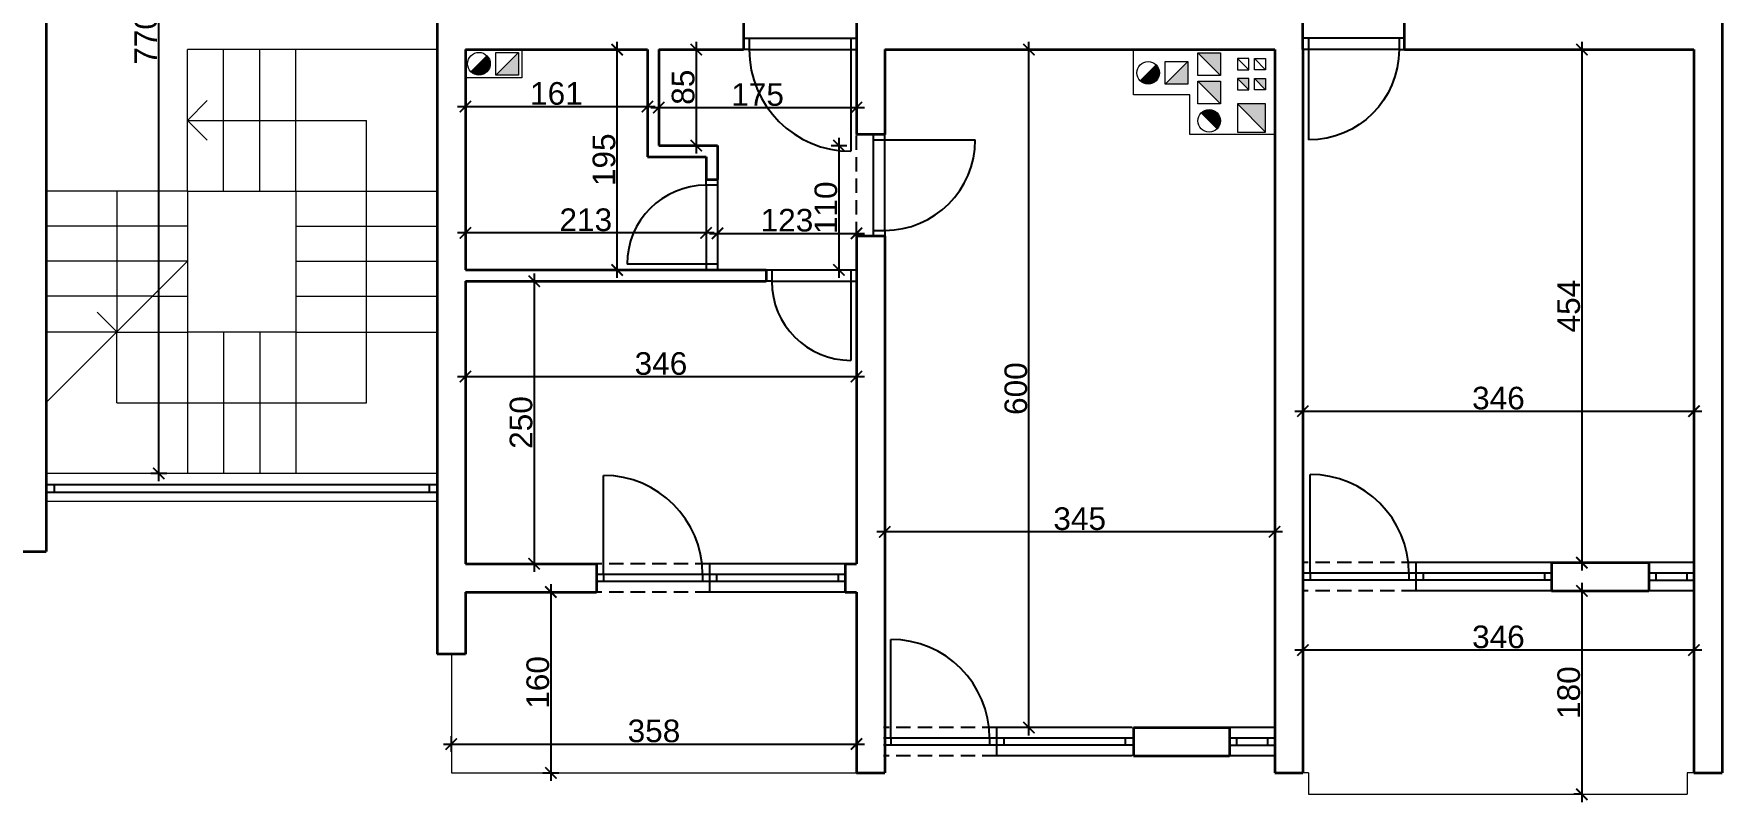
# Model space of a CAD drawing. Header units: centimetres. Extents: x 642232439 to 646206409, y 502891828 to 503284195.
# Drawn here: x 646199597 to 646201091, y 503275387 to 503276067 of the extents above; entities that cross this region are included whole.
import ezdxf

# ---------------------------------------------------------------- set-up
doc = ezdxf.new("R2010")
doc.units = ezdxf.units.CM
doc.header["$PDMODE"] = 35
doc.header["$PDSIZE"] = 0.1
doc.linetypes.add('HIDDENX2', pattern=[19.05, 12.7, -6.35])
for name, color, linetype, lineweight in [('TP_01 - 0.35', 1, 'Continuous', 35), ('TP_03 - 0.15', 3, 'Continuous', 15), ('TP_07 - 0.20', 7, 'Continuous', 20)]:
    doc.layers.add(name, color=color, linetype=linetype, lineweight=lineweight)
for name, color, linetype in [('TP_Hatch', 252, 'Continuous'), ('TP_Hidden', 8, 'HIDDENX2'), ('TP_Kotiranje', 3, 'Continuous'), ('TP_Otvori', 8, 'Continuous'), ('TP_Otvori.block', 8, 'Continuous')]:
    doc.layers.add(name, color=color, linetype=linetype)
doc.styles.get("Standard").update_dxf_attribs({"font": 'arial.ttf'})
doc.dimstyles.new('Radni', dxfattribs={"dimtxt": 20, "dimasz": 10, "dimexe": 7, "dimexo": 7, "dimgap": 1.25, "dimtad": 1, "dimdec": 1, "dimrnd": 0.5, "dimdsep": 46, "dimtxsty": 'Standard', "dimblk": 'ARCHTICK', "dimcen": 10, "dimdle": 7, "dimclrd": 256, "dimclre": 256, "dimadec": 1, "dimazin": 0, "dimtm": 1e-09, "dimtfac": 1, "dimtdec": 1, "dimtix": 1, "dimtmove": 0, "dimatfit": 0, "dimfxl": 7, "dimfxlon": 1, "dimarcsym": 0})

# ---------------------------------------------------------------- blocks, each defined once
blk = doc.blocks.new('*U527')
at = {"layer": 'TP_01 - 0.35'}
for p, q in [((0, 0), (0, -30)), ((48, 0), (48, -30))]:
    blk.add_line(p, q, dxfattribs=at)
at = {"layer": 'TP_Otvori'}
for p, q in [((0, 0), (48, 0)), ((0, -11.3), (48, -11.3)), ((7.5, -11.3), (7.5, -18.8)), ((40.5, -11.3), (40.5, -18.8)), ((0, -18.8), (48, -18.8)), ((0, -30), (48, -30))]:
    blk.add_line(p, q, dxfattribs=at)
blk = doc.blocks.new('*U523')
at = {"layer": 'TP_Otvori'}
for p, q in [((5, 0), (5, 80)), ((5, 0), (0, 0)), ((85, 0), (5, 0)), ((5, -10), (5, 0)), ((85, -10), (85, 0)), ((85, 0), (90, 0)), ((90, -10), (0, -10))]:
    blk.add_line(p, q, dxfattribs=at)
blk.add_arc((5, 0), 80, 0, 90, dxfattribs=at)
blk = doc.blocks.new('*U525')
at = {"layer": 'TP_Otvori'}
for p, q in [((5, 0), (5, 90)), ((5, 0), (0, 0)), ((95, 0), (5, 0)), ((5, -10), (5, 0)), ((95, -10), (95, 0)), ((95, 0), (100, 0)), ((100, -10), (0, -10))]:
    blk.add_line(p, q, dxfattribs=at)
blk.add_arc((5, 0), 90, 0, 90, dxfattribs=at)
blk = doc.blocks.new('*U524')
at = {"layer": 'TP_Otvori'}
for p, q in [((5, 0), (5, 70)), ((5, 0), (0, 0)), ((75, 0), (5, 0)), ((5, -10), (5, 0)), ((75, -10), (75, 0)), ((75, 0), (80, 0)), ((80, -10), (0, -10))]:
    blk.add_line(p, q, dxfattribs=at)
blk.add_arc((5, 0), 70, 0, 90, dxfattribs=at)
blk = doc.blocks.new('_ArchTick')
at = {"color": 0, "linetype": 'ByBlock', "const_width": 0.15}
blk.add_lwpolyline([(-0.5, -0.5), (0.5, 0.5)], dxfattribs=at)
blk = doc.blocks.new('*D354')
at = {"layer": 'Defpoints', "color": 0, "transparency": 16777216}
for p in [(646199708, 503276447.8), (646199954.3, 503276447.8), (646199954.3, 503275678)]:
    blk.add_point(p, dxfattribs=at)
at = {"layer": 'TP_Kotiranje', "lineweight": -2, "transparency": 16777216}
for p, q in [((646199715, 503276447.8), (646199701, 503276447.8)), ((646199708, 503275671), (646199708, 503276454.8)), ((646199715, 503275678), (646199701, 503275678))]:
    blk.add_line(p, q, dxfattribs=at)
at = {"layer": 'TP_Kotiranje', "lineweight": -2, "transparency": 16777216, "xscale": 10, "yscale": 10, "zscale": 10}
for p, rotation in [((646199708, 503276447.8), 90), ((646199708, 503275678), 270)]:
    blk.add_blockref('_ArchTick', p, dxfattribs=dict(at, rotation=rotation))
at = {"layer": 'TP_Kotiranje', "color": 0, "transparency": 16777216, "insert": (646199696.6, 503276062.9), "char_height": 20, "attachment_point": 5, "rotation": 90}
blk.add_mtext('770', dxfattribs=at)
blk = doc.blocks.new('*D369')
at = {"layer": 'Defpoints', "color": 0, "transparency": 16777216}
for p in [(646200918.2, 503276053), (646200918.2, 503275599), (646200967.1, 503275599)]:
    blk.add_point(p, dxfattribs=at)
at = {"layer": 'TP_Kotiranje', "lineweight": -2, "transparency": 16777216}
for p, q in [((646200967.1, 503276060), (646200967.1, 503275592)), ((646200960.1, 503276053), (646200974.1, 503276053)), ((646200960.1, 503275599), (646200974.1, 503275599))]:
    blk.add_line(p, q, dxfattribs=at)
at = {"layer": 'TP_Kotiranje', "lineweight": -2, "transparency": 16777216, "xscale": 10, "yscale": 10, "zscale": 10}
for p, rotation in [((646200967.1, 503276053), 90), ((646200967.1, 503275599), 270)]:
    blk.add_blockref('_ArchTick', p, dxfattribs=dict(at, rotation=rotation))
at = {"layer": 'TP_Kotiranje', "color": 0, "transparency": 16777216, "insert": (646200955.6, 503275826), "char_height": 20, "attachment_point": 5, "rotation": 90}
blk.add_mtext('454', dxfattribs=at)
blk = doc.blocks.new('*D370')
at = {"layer": 'Defpoints', "color": 0, "transparency": 16777216}
for p in [(646200967.1, 503275574), (646200967.1, 503275394), (646200967.1, 503275394)]:
    blk.add_point(p, dxfattribs=at)
at = {"layer": 'TP_Kotiranje', "lineweight": -2, "transparency": 16777216}
for p, q in [((646200967.1, 503275581), (646200967.1, 503275387)), ((646200967.1, 503275574), (646200974.1, 503275574)), ((646200967.1, 503275394), (646200960.1, 503275394))]:
    blk.add_line(p, q, dxfattribs=at)
at = {"layer": 'TP_Kotiranje', "lineweight": -2, "transparency": 16777216, "xscale": 10, "yscale": 10, "zscale": 10}
for p, rotation in [((646200967.1, 503275574), 90), ((646200967.1, 503275394), 270)]:
    blk.add_blockref('_ArchTick', p, dxfattribs=dict(at, rotation=rotation))
at = {"layer": 'TP_Kotiranje', "color": 0, "transparency": 16777216, "insert": (646200955.6, 503275484), "char_height": 20, "attachment_point": 5, "rotation": 90}
blk.add_mtext('180', dxfattribs=at)
blk = doc.blocks.new('*D371')
at = {"layer": 'Defpoints', "color": 0, "transparency": 16777216}
for p in [(646200477.9, 503276053), (646200509.3, 503276053), (646200509.3, 503275453)]:
    blk.add_point(p, dxfattribs=at)
at = {"layer": 'TP_Kotiranje', "lineweight": -2, "transparency": 16777216}
for p, q in [((646200477.9, 503275446), (646200477.9, 503276060)), ((646200484.9, 503276053), (646200470.9, 503276053)), ((646200484.9, 503275453), (646200470.9, 503275453))]:
    blk.add_line(p, q, dxfattribs=at)
at = {"layer": 'TP_Kotiranje', "lineweight": -2, "transparency": 16777216, "xscale": 10, "yscale": 10, "zscale": 10}
for p, rotation in [((646200477.9, 503276053), 90), ((646200477.9, 503275453), 270)]:
    blk.add_blockref('_ArchTick', p, dxfattribs=dict(at, rotation=rotation))
at = {"layer": 'TP_Kotiranje', "color": 0, "transparency": 16777216, "insert": (646200466.4, 503275753), "char_height": 20, "attachment_point": 5, "rotation": 90}
blk.add_mtext('600', dxfattribs=at)
blk = doc.blocks.new('*D423')
at = {"layer": 'Defpoints', "color": 0, "transparency": 16777216}
for p in [(646200350.3, 503275733), (646200695.3, 503275733), (646200350.3, 503275626.3)]:
    blk.add_point(p, dxfattribs=at)
at = {"layer": 'TP_Kotiranje', "lineweight": -2, "transparency": 16777216}
for p, q in [((646200702.3, 503275626.3), (646200343.3, 503275626.3)), ((646200350.3, 503275633.3), (646200350.3, 503275619.3)), ((646200695.3, 503275633.3), (646200695.3, 503275619.3))]:
    blk.add_line(p, q, dxfattribs=at)
at = {"layer": 'TP_Kotiranje', "lineweight": -2, "transparency": 16777216, "xscale": 10, "yscale": 10, "zscale": 10, "rotation": 180}
blk.add_blockref('_ArchTick', (646200350.3, 503275626.3), dxfattribs=at)
at = {"layer": 'TP_Kotiranje', "lineweight": -2, "transparency": 16777216, "xscale": 10, "yscale": 10, "zscale": 10}
blk.add_blockref('_ArchTick', (646200695.3, 503275626.3), dxfattribs=at)
at = {"layer": 'TP_Kotiranje', "color": 0, "transparency": 16777216, "insert": (646200522.8, 503275637.8), "char_height": 20, "attachment_point": 5}
blk.add_mtext('345', dxfattribs=at)
blk = doc.blocks.new('*D424')
at = {"layer": 'Defpoints', "color": 0, "transparency": 16777216}
for p in [(646200720.3, 503275733), (646201066.3, 503275733), (646201066.3, 503275733)]:
    blk.add_point(p, dxfattribs=at)
at = {"layer": 'TP_Kotiranje', "lineweight": -2, "transparency": 16777216}
for p, q in [((646200713.3, 503275733), (646201073.3, 503275733)), ((646200720.3, 503275733), (646200720.3, 503275726)), ((646201066.3, 503275733), (646201066.3, 503275740))]:
    blk.add_line(p, q, dxfattribs=at)
at = {"layer": 'TP_Kotiranje', "lineweight": -2, "transparency": 16777216, "xscale": 10, "yscale": 10, "zscale": 10, "rotation": 180}
blk.add_blockref('_ArchTick', (646200720.3, 503275733), dxfattribs=at)
at = {"layer": 'TP_Kotiranje', "lineweight": -2, "transparency": 16777216, "xscale": 10, "yscale": 10, "zscale": 10}
blk.add_blockref('_ArchTick', (646201066.3, 503275733), dxfattribs=at)
at = {"layer": 'TP_Kotiranje', "color": 0, "transparency": 16777216, "insert": (646200893.3, 503275744.5), "char_height": 20, "attachment_point": 5}
blk.add_mtext('346', dxfattribs=at)
blk = doc.blocks.new('*D425')
at = {"layer": 'Defpoints', "color": 0, "transparency": 16777216}
for p in [(646200720.3, 503275521.7), (646200720.3, 503275413), (646201066.3, 503275413)]:
    blk.add_point(p, dxfattribs=at)
at = {"layer": 'TP_Kotiranje', "lineweight": -2, "transparency": 16777216}
for p, q in [((646201073.3, 503275521.7), (646200713.3, 503275521.7)), ((646200720.3, 503275514.7), (646200720.3, 503275528.7)), ((646201066.3, 503275514.7), (646201066.3, 503275528.7))]:
    blk.add_line(p, q, dxfattribs=at)
at = {"layer": 'TP_Kotiranje', "lineweight": -2, "transparency": 16777216, "xscale": 10, "yscale": 10, "zscale": 10, "rotation": 180}
blk.add_blockref('_ArchTick', (646200720.3, 503275521.7), dxfattribs=at)
at = {"layer": 'TP_Kotiranje', "lineweight": -2, "transparency": 16777216, "xscale": 10, "yscale": 10, "zscale": 10}
blk.add_blockref('_ArchTick', (646201066.3, 503275521.7), dxfattribs=at)
at = {"layer": 'TP_Kotiranje', "color": 0, "transparency": 16777216, "insert": (646200893.3, 503275533.2), "char_height": 20, "attachment_point": 5}
blk.add_mtext('346', dxfattribs=at)
blk = doc.blocks.new('*D426')
at = {"layer": 'Defpoints', "color": 0, "transparency": 16777216}
for p in [(646199966.8, 503275465.5), (646200325.3, 503275465.5), (646200325.3, 503275438.5)]:
    blk.add_point(p, dxfattribs=at)
at = {"layer": 'TP_Kotiranje', "lineweight": -2, "transparency": 16777216}
for p, q in [((646199966.8, 503275445.5), (646199966.8, 503275431.5)), ((646200325.3, 503275445.5), (646200325.3, 503275431.5)), ((646199959.8, 503275438.5), (646200332.3, 503275438.5))]:
    blk.add_line(p, q, dxfattribs=at)
at = {"layer": 'TP_Kotiranje', "lineweight": -2, "transparency": 16777216, "xscale": 10, "yscale": 10, "zscale": 10, "rotation": 180}
blk.add_blockref('_ArchTick', (646199966.8, 503275438.5), dxfattribs=at)
at = {"layer": 'TP_Kotiranje', "lineweight": -2, "transparency": 16777216, "xscale": 10, "yscale": 10, "zscale": 10}
blk.add_blockref('_ArchTick', (646200325.3, 503275438.5), dxfattribs=at)
at = {"layer": 'TP_Kotiranje', "color": 0, "transparency": 16777216, "insert": (646200146.1, 503275450), "char_height": 20, "attachment_point": 5}
blk.add_mtext('358', dxfattribs=at)
blk = doc.blocks.new('*D427')
at = {"layer": 'Defpoints', "color": 0, "transparency": 16777216}
for p in [(646200037.3, 503275573), (646200037.3, 503275413), (646200054.9, 503275413)]:
    blk.add_point(p, dxfattribs=at)
at = {"layer": 'TP_Kotiranje', "lineweight": -2, "transparency": 16777216}
for p, q in [((646200054.9, 503275580), (646200054.9, 503275406)), ((646200047.9, 503275573), (646200061.9, 503275573)), ((646200047.9, 503275413), (646200061.9, 503275413))]:
    blk.add_line(p, q, dxfattribs=at)
at = {"layer": 'TP_Kotiranje', "lineweight": -2, "transparency": 16777216, "xscale": 10, "yscale": 10, "zscale": 10}
for p, rotation in [((646200054.9, 503275573), 90), ((646200054.9, 503275413), 270)]:
    blk.add_blockref('_ArchTick', p, dxfattribs=dict(at, rotation=rotation))
at = {"layer": 'TP_Kotiranje', "color": 0, "transparency": 16777216, "insert": (646200043.4, 503275493), "char_height": 20, "attachment_point": 5, "rotation": 90}
blk.add_mtext('160', dxfattribs=at)
blk = doc.blocks.new('*D428')
at = {"layer": 'Defpoints', "color": 0, "transparency": 16777216}
for p in [(646200325.3, 503275763.6), (646199979.3, 503275723), (646200325.3, 503275723)]:
    blk.add_point(p, dxfattribs=at)
at = {"layer": 'TP_Kotiranje', "lineweight": -2, "transparency": 16777216}
for p, q in [((646199979.3, 503275756.6), (646199979.3, 503275770.6)), ((646200325.3, 503275756.6), (646200325.3, 503275770.6)), ((646199972.3, 503275763.6), (646200332.3, 503275763.6))]:
    blk.add_line(p, q, dxfattribs=at)
at = {"layer": 'TP_Kotiranje', "lineweight": -2, "transparency": 16777216, "xscale": 10, "yscale": 10, "zscale": 10, "rotation": 180}
blk.add_blockref('_ArchTick', (646199979.3, 503275763.6), dxfattribs=at)
at = {"layer": 'TP_Kotiranje', "lineweight": -2, "transparency": 16777216, "xscale": 10, "yscale": 10, "zscale": 10}
blk.add_blockref('_ArchTick', (646200325.3, 503275763.6), dxfattribs=at)
at = {"layer": 'TP_Kotiranje', "color": 0, "transparency": 16777216, "insert": (646200152.3, 503275775.1), "char_height": 20, "attachment_point": 5}
blk.add_mtext('346', dxfattribs=at)
blk = doc.blocks.new('*D429')
at = {"layer": 'Defpoints', "color": 0, "transparency": 16777216}
for p in [(646200112.3, 503275848), (646200040.1, 503275598), (646200095.3, 503275598)]:
    blk.add_point(p, dxfattribs=at)
at = {"layer": 'TP_Kotiranje', "lineweight": -2, "transparency": 16777216}
for p, q in [((646200047.1, 503275848), (646200033.1, 503275848)), ((646200040.1, 503275855), (646200040.1, 503275591)), ((646200047.1, 503275598), (646200033.1, 503275598))]:
    blk.add_line(p, q, dxfattribs=at)
at = {"layer": 'TP_Kotiranje', "lineweight": -2, "transparency": 16777216, "xscale": 10, "yscale": 10, "zscale": 10}
for p, rotation in [((646200040.1, 503275848), 90), ((646200040.1, 503275598), 270)]:
    blk.add_blockref('_ArchTick', p, dxfattribs=dict(at, rotation=rotation))
at = {"layer": 'TP_Kotiranje', "color": 0, "transparency": 16777216, "insert": (646200028.6, 503275723), "char_height": 20, "attachment_point": 5, "rotation": 90}
blk.add_mtext('250', dxfattribs=at)
blk = doc.blocks.new('*D430')
at = {"layer": 'Defpoints', "color": 0, "transparency": 16777216}
for p in [(646200112.3, 503276053), (646200113.5, 503276053), (646200112.3, 503275858)]:
    blk.add_point(p, dxfattribs=at)
at = {"layer": 'TP_Kotiranje', "lineweight": -2, "transparency": 16777216}
for p, q in [((646200113.5, 503275851), (646200113.5, 503276060)), ((646200113.5, 503276053), (646200120.5, 503276053)), ((646200113.5, 503275858), (646200120.5, 503275858))]:
    blk.add_line(p, q, dxfattribs=at)
at = {"layer": 'TP_Kotiranje', "lineweight": -2, "transparency": 16777216, "xscale": 10, "yscale": 10, "zscale": 10}
for p, rotation in [((646200113.5, 503276053), 90), ((646200113.5, 503275858), 270)]:
    blk.add_blockref('_ArchTick', p, dxfattribs=dict(at, rotation=rotation))
at = {"layer": 'TP_Kotiranje', "color": 0, "transparency": 16777216, "insert": (646200102, 503275955.5), "char_height": 20, "attachment_point": 5, "rotation": 90}
blk.add_mtext('195', dxfattribs=at)
blk = doc.blocks.new('*D431')
at = {"layer": 'Defpoints', "color": 0, "transparency": 16777216}
for p in [(646200150.3, 503276010.5), (646200325.3, 503276010.5), (646200325.3, 503276001.7)]:
    blk.add_point(p, dxfattribs=at)
at = {"layer": 'TP_Kotiranje', "lineweight": -2, "transparency": 16777216}
for p, q in [((646200143.3, 503276001.7), (646200332.3, 503276001.7)), ((646200150.3, 503276003.5), (646200150.3, 503275994.7)), ((646200325.3, 503276003.5), (646200325.3, 503275994.7))]:
    blk.add_line(p, q, dxfattribs=at)
at = {"layer": 'TP_Kotiranje', "lineweight": -2, "transparency": 16777216, "xscale": 10, "yscale": 10, "zscale": 10, "rotation": 180}
blk.add_blockref('_ArchTick', (646200150.3, 503276001.7), dxfattribs=at)
at = {"layer": 'TP_Kotiranje', "lineweight": -2, "transparency": 16777216, "xscale": 10, "yscale": 10, "zscale": 10}
blk.add_blockref('_ArchTick', (646200325.3, 503276001.7), dxfattribs=at)
at = {"layer": 'TP_Kotiranje', "color": 0, "transparency": 16777216, "insert": (646200237.8, 503276013.1), "char_height": 20, "attachment_point": 5}
blk.add_mtext('175', dxfattribs=at)
blk = doc.blocks.new('*D432')
at = {"layer": 'Defpoints', "color": 0, "transparency": 16777216}
for p in [(646200187.8, 503276053), (646200183.5, 503275968), (646200187.8, 503275968)]:
    blk.add_point(p, dxfattribs=at)
at = {"layer": 'TP_Kotiranje', "lineweight": -2, "transparency": 16777216}
for p, q in [((646200183.5, 503276060), (646200183.5, 503275961)), ((646200183.5, 503276053), (646200176.5, 503276053)), ((646200183.5, 503275968), (646200176.5, 503275968))]:
    blk.add_line(p, q, dxfattribs=at)
at = {"layer": 'TP_Kotiranje', "lineweight": -2, "transparency": 16777216, "xscale": 10, "yscale": 10, "zscale": 10}
for p, rotation in [((646200183.5, 503276053), 90), ((646200183.5, 503275968), 270)]:
    blk.add_blockref('_ArchTick', p, dxfattribs=dict(at, rotation=rotation))
at = {"layer": 'TP_Kotiranje', "color": 0, "transparency": 16777216, "insert": (646200172, 503276019.7), "char_height": 20, "attachment_point": 5, "rotation": 90}
blk.add_mtext('85', dxfattribs=at)
blk = doc.blocks.new('*D433')
at = {"layer": 'Defpoints', "color": 0, "transparency": 16777216}
for p in [(646200202.3, 503275898), (646200325.3, 503275898), (646200325.3, 503275890.4)]:
    blk.add_point(p, dxfattribs=at)
at = {"layer": 'TP_Kotiranje', "lineweight": -2, "transparency": 16777216}
for p, q in [((646200195.3, 503275890.4), (646200332.3, 503275890.4)), ((646200202.3, 503275891), (646200202.3, 503275883.4)), ((646200325.3, 503275891), (646200325.3, 503275883.4))]:
    blk.add_line(p, q, dxfattribs=at)
at = {"layer": 'TP_Kotiranje', "lineweight": -2, "transparency": 16777216, "xscale": 10, "yscale": 10, "zscale": 10, "rotation": 180}
blk.add_blockref('_ArchTick', (646200202.3, 503275890.4), dxfattribs=at)
at = {"layer": 'TP_Kotiranje', "lineweight": -2, "transparency": 16777216, "xscale": 10, "yscale": 10, "zscale": 10}
blk.add_blockref('_ArchTick', (646200325.3, 503275890.4), dxfattribs=at)
at = {"layer": 'TP_Kotiranje', "color": 0, "transparency": 16777216, "insert": (646200263.8, 503275901.9), "char_height": 20, "attachment_point": 5}
blk.add_mtext('123', dxfattribs=at)
blk = doc.blocks.new('*D434')
at = {"layer": 'Defpoints', "color": 0, "transparency": 16777216}
for p in [(646200202.3, 503275968), (646200202.3, 503275858), (646200309.8, 503275858)]:
    blk.add_point(p, dxfattribs=at)
at = {"layer": 'TP_Kotiranje', "lineweight": -2, "transparency": 16777216}
for p, q in [((646200302.8, 503275968), (646200316.8, 503275968)), ((646200309.8, 503275975), (646200309.8, 503275851)), ((646200302.8, 503275858), (646200316.8, 503275858))]:
    blk.add_line(p, q, dxfattribs=at)
at = {"layer": 'TP_Kotiranje', "lineweight": -2, "transparency": 16777216, "xscale": 10, "yscale": 10, "zscale": 10}
for p, rotation in [((646200309.8, 503275968), 90), ((646200309.8, 503275858), 270)]:
    blk.add_blockref('_ArchTick', p, dxfattribs=dict(at, rotation=rotation))
at = {"layer": 'TP_Kotiranje', "color": 0, "transparency": 16777216, "insert": (646200298.3, 503275913), "char_height": 20, "attachment_point": 5, "rotation": 90}
blk.add_mtext('110', dxfattribs=at)
blk = doc.blocks.new('*D435')
at = {"layer": 'Defpoints', "color": 0, "transparency": 16777216}
for p in [(646200140.3, 503276002.6), (646199979.3, 503275955.5), (646200140.3, 503275958)]:
    blk.add_point(p, dxfattribs=at)
at = {"layer": 'TP_Kotiranje', "lineweight": -2, "transparency": 16777216}
for p, q in [((646199972.3, 503276002.6), (646200147.3, 503276002.6)), ((646199979.3, 503275995.6), (646199979.3, 503276009.6)), ((646200140.3, 503275995.6), (646200140.3, 503276009.6))]:
    blk.add_line(p, q, dxfattribs=at)
at = {"layer": 'TP_Kotiranje', "lineweight": -2, "transparency": 16777216, "xscale": 10, "yscale": 10, "zscale": 10, "rotation": 180}
blk.add_blockref('_ArchTick', (646199979.3, 503276002.6), dxfattribs=at)
at = {"layer": 'TP_Kotiranje', "lineweight": -2, "transparency": 16777216, "xscale": 10, "yscale": 10, "zscale": 10}
blk.add_blockref('_ArchTick', (646200140.3, 503276002.6), dxfattribs=at)
at = {"layer": 'TP_Kotiranje', "color": 0, "transparency": 16777216, "insert": (646200059.8, 503276014.1), "char_height": 20, "attachment_point": 5}
blk.add_mtext('161', dxfattribs=at)
blk = doc.blocks.new('*D436')
at = {"layer": 'Defpoints', "color": 0, "transparency": 16777216}
for p in [(646199979.3, 503275898), (646199979.3, 503275890.8), (646200192.3, 503275898)]:
    blk.add_point(p, dxfattribs=at)
at = {"layer": 'TP_Kotiranje', "lineweight": -2, "transparency": 16777216}
for p, q in [((646200199.3, 503275890.8), (646199972.3, 503275890.8)), ((646199979.3, 503275891), (646199979.3, 503275883.8)), ((646200192.3, 503275891), (646200192.3, 503275883.8))]:
    blk.add_line(p, q, dxfattribs=at)
at = {"layer": 'TP_Kotiranje', "lineweight": -2, "transparency": 16777216, "xscale": 10, "yscale": 10, "zscale": 10, "rotation": 180}
blk.add_blockref('_ArchTick', (646199979.3, 503275890.8), dxfattribs=at)
at = {"layer": 'TP_Kotiranje', "lineweight": -2, "transparency": 16777216, "xscale": 10, "yscale": 10, "zscale": 10}
blk.add_blockref('_ArchTick', (646200192.3, 503275890.8), dxfattribs=at)
at = {"layer": 'TP_Kotiranje', "color": 0, "transparency": 16777216, "insert": (646200085.8, 503275902.3), "char_height": 20, "attachment_point": 5}
blk.add_mtext('213', dxfattribs=at)

msp = doc.modelspace()

# ---------------------------------------------------------------- hatches: boundary and pattern name
at = {"layer": 'TP_07 - 0.20'}
h = msp.add_hatch(color=256, dxfattribs=at)
h.dxf.hatch_style = 1
h.paths.add_polyline_path([(646200662.34, 503276027.5), (646200672.34, 503276017.5), (646200672.34, 503276027.5)])
h.paths.add_polyline_path([(646200687.34, 503276017.5), (646200687.34, 503276027.5), (646200677.34, 503276027.5)])
h = msp.add_hatch(color=256, dxfattribs=at)
h.dxf.hatch_style = 1
h.paths.add_polyline_path([(646200687.34, 503275980), (646200687.34, 503276005), (646200662.34, 503276005)])
at = {"layer": 'TP_Hatch'}
h = msp.add_hatch(color=256, dxfattribs=at)
h.dxf.hatch_style = 1
edge = h.paths.add_edge_path()
edge.add_arc((646199991.25, 503276040.5), 10, 225, 270)
edge.add_arc((646199991.25, 503276040.5), 10, 270, 360)
edge.add_arc((646199991.25, 503276040.5), 10, 0, 45)
edge.add_line((646199998.32, 503276047.57), (646199984.18, 503276033.43))
h = msp.add_hatch(color=256, dxfattribs=at)
h.dxf.hatch_style = 1
h.paths.add_polyline_path([(646200026.25, 503276030.5), (646200026.25, 503276050.5), (646200006.25, 503276030.5)])
h = msp.add_hatch(color=256, dxfattribs=at)
h.dxf.hatch_style = 1
h.paths.add_polyline_path([(646200618.39, 503276022.37), (646200618.39, 503276042.37), (646200598.39, 503276022.37)])
h = msp.add_hatch(color=256, dxfattribs=at)
h.dxf.hatch_style = 1
h.paths.add_polyline_path([(646200647.34, 503276050), (646200627.34, 503276050), (646200647.34, 503276030)])
h = msp.add_hatch(color=256, dxfattribs=at)
h.dxf.hatch_style = 1
edge = h.paths.add_edge_path()
edge.add_arc((646200583.39, 503276032.37), 10, 225, 270)
edge.add_arc((646200583.39, 503276032.37), 10, 270, 360)
edge.add_arc((646200583.39, 503276032.37), 10, 0, 45)
edge.add_line((646200590.46, 503276039.44), (646200576.32, 503276025.3))
h = msp.add_hatch(color=256, dxfattribs=at)
h.dxf.hatch_style = 1
h.paths.add_polyline_path([(646200647.34, 503276025), (646200627.34, 503276025), (646200647.34, 503276005)])
h = msp.add_hatch(color=256, dxfattribs=at)
h.dxf.hatch_style = 1
edge = h.paths.add_edge_path()
edge.add_arc((646200637.34, 503275990), 10, 315, 360)
edge.add_arc((646200637.34, 503275990), 10, 360, 450)
edge.add_arc((646200637.34, 503275990), 10, 90, 135)
edge.add_line((646200630.27, 503275997.07), (646200644.41, 503275982.93))

# ---------------------------------------------------------------- linework, layer by layer
at = {"layer": 'TP_01 - 0.35'}
for p, q in [((646201091.34, 503276308), (646201091.34, 503275413)), ((646199608.34, 503276113.8), (646199608.34, 503275608.8)), ((646200325.34, 503276088), (646200325.34, 503275978)), ((646199954.34, 503276078), (646199954.34, 503275518)), ((646200225.34, 503276078), (646200225.34, 503276053)), ((646200720.34, 503276053), (646200720.34, 503276078)), ((646200810.34, 503276053), (646200810.34, 503276078)), ((646199979.34, 503276053), (646199979.34, 503275858)), ((646199979.34, 503276053), (646200140.34, 503276053)), ((646200140.34, 503276053), (646200140.34, 503275958)), ((646200150.34, 503276053), (646200225.34, 503276053)), ((646200150.34, 503276053), (646200150.34, 503275968)), ((646200350.34, 503276053), (646200350.34, 503275978)), ((646200350.34, 503276053), (646200695.34, 503276053)), ((646200695.34, 503276053), (646200695.34, 503275413)), ((646200720.34, 503276053), (646200720.34, 503275413)), ((646200810.34, 503276053), (646201066.34, 503276053)), ((646201066.34, 503276053), (646201066.34, 503275413)), ((646200150.34, 503275968), (646200202.34, 503275968)), ((646200202.34, 503275968), (646200202.34, 503275938)), ((646200350.34, 503275978), (646200325.34, 503275978)), ((646200140.34, 503275958), (646200192.34, 503275958)), ((646200192.34, 503275958), (646200192.34, 503275938)), ((646200192.34, 503275938), (646200202.34, 503275938)), ((646200325.34, 503275888), (646200325.34, 503275598)), ((646200350.34, 503275888), (646200325.34, 503275888)), ((646200350.34, 503275888), (646200350.34, 503275413)), ((646199979.34, 503275858), (646200245.34, 503275858)), ((646199979.34, 503275848), (646199979.34, 503275598)), ((646199979.34, 503275848), (646200245.34, 503275848)), ((646200245.34, 503275858), (646200245.34, 503275848)), ((646199583.34, 503275608.8), (646199608.34, 503275608.8)), ((646199979.34, 503275598), (646200095.34, 503275598)), ((646200095.34, 503275598), (646200095.34, 503275573)), ((646200315.34, 503275598), (646200315.34, 503275573)), ((646200315.34, 503275598), (646200325.34, 503275598)), ((646200940.34, 503275599), (646201026.34, 503275599)), ((646200940.34, 503275599), (646200940.34, 503275574)), ((646201026.34, 503275599), (646201026.34, 503275574)), ((646199979.34, 503275573), (646199979.34, 503275518)), ((646199979.34, 503275573), (646200095.34, 503275573)), ((646200315.34, 503275573), (646200325.34, 503275573)), ((646200325.34, 503275573), (646200325.34, 503275413)), ((646200940.34, 503275574), (646201026.34, 503275574)), ((646199979.34, 503275518), (646199954.34, 503275518)), ((646200570.34, 503275453), (646200570.34, 503275428)), ((646200570.34, 503275453), (646200655.34, 503275453)), ((646200655.34, 503275453), (646200655.34, 503275428)), ((646200570.34, 503275428), (646200655.34, 503275428)), ((646200325.34, 503275413), (646200350.34, 503275413)), ((646200695.34, 503275413), (646200720.34, 503275413)), ((646201066.34, 503275413), (646201091.34, 503275413))]:
    msp.add_line(p, q, dxfattribs=at)
at = {"layer": 'TP_03 - 0.15'}
for p, q in [((646199954.34, 503276053), (646199733.34, 503276053)), ((646199733.34, 503275927.8), (646199733.34, 503276053)), ((646199765.34, 503275927.8), (646199765.34, 503276053)), ((646199797.34, 503275927.8), (646199797.34, 503276053)), ((646199829.34, 503275927.8), (646199829.34, 503276053)), ((646199750.82, 503276007.88), (646199733.34, 503275990.4)), ((646199733.34, 503275990.4), (646199891.84, 503275990.4)), ((646199750.82, 503275972.92), (646199733.34, 503275990.4)), ((646199891.84, 503275740.5), (646199891.84, 503275990.4)), ((646199733.34, 503275927.8), (646199829.34, 503275927.8)), ((646199829.34, 503275927.8), (646199829.34, 503275803)), ((646199829.34, 503275927.8), (646199954.34, 503275927.8)), ((646199829.34, 503275896.8), (646199954.34, 503275896.8)), ((646199733.34, 503275865.8), (646199733.34, 503275803)), ((646199829.34, 503275865.8), (646199954.34, 503275865.8)), ((646199702.34, 503275834.8), (646199733.34, 503275834.8)), ((646199829.34, 503275834.8), (646199954.34, 503275834.8)), ((646199670.54, 503275803), (646199733.34, 503275803)), ((646199670.84, 503275740.5), (646199670.84, 503275803.3)), ((646199829.34, 503275803), (646199733.34, 503275803)), ((646199733.34, 503275803), (646199733.34, 503275678)), ((646199765.34, 503275803), (646199765.34, 503275678)), ((646199797.34, 503275803), (646199797.34, 503275678)), ((646199829.34, 503275803), (646199954.34, 503275803)), ((646199829.34, 503275803), (646199829.34, 503275678)), ((646199670.84, 503275740.5), (646199891.84, 503275740.5))]:
    msp.add_line(p, q, dxfattribs=at)
at = {"layer": 'TP_07 - 0.20'}
for p, q in [((646199998.32, 503276047.57), (646199984.18, 503276033.43)), ((646200026.25, 503276050.5), (646200006.25, 503276030.5)), ((646200029.34, 503276053), (646200029.34, 503276028)), ((646200570.34, 503276013), (646200570.34, 503276053)), ((646200618.39, 503276042.37), (646200598.39, 503276022.37)), ((646200627.34, 503276050), (646200647.34, 503276030)), ((646200662.34, 503276045), (646200672.34, 503276035)), ((646200677.34, 503276045), (646200687.34, 503276035)), ((646200029.34, 503276028), (646199979.34, 503276028)), ((646200590.46, 503276039.44), (646200576.32, 503276025.3)), ((646200627.34, 503276025), (646200647.34, 503276005)), ((646200662.34, 503276027.5), (646200672.34, 503276017.5)), ((646200677.34, 503276027.5), (646200687.34, 503276017.5)), ((646200620.34, 503276013), (646200570.34, 503276013)), ((646200620.34, 503275978), (646200620.34, 503276013)), ((646200630.27, 503275997.07), (646200644.41, 503275982.93)), ((646200662.34, 503276005), (646200687.34, 503275980)), ((646200695.34, 503275978), (646200620.34, 503275978)), ((646199733.34, 503275927.8), (646199608.34, 503275927.8)), ((646199670.84, 503275927.8), (646199670.84, 503275803.3)), ((646199733.34, 503275927.8), (646199733.34, 503275865.8)), ((646199733.34, 503275896.8), (646199608.34, 503275896.8)), ((646199733.34, 503275865.8), (646199608.34, 503275865.8)), ((646199733.34, 503275865.8), (646199608.34, 503275740.8)), ((646199702.34, 503275834.8), (646199608.34, 503275834.8)), ((646199670.84, 503275803.3), (646199653.36, 503275820.78)), ((646199670.54, 503275803), (646199608.34, 503275803)), ((646199954.34, 503275678), (646199608.34, 503275678)), ((646199954.34, 503275653), (646199608.34, 503275653)), ((646199966.84, 503275518), (646199966.84, 503275413)), ((646199966.84, 503275413), (646200325.34, 503275413)), ((646200725.34, 503275413), (646200720.34, 503275413)), ((646200725.34, 503275413), (646200725.34, 503275394)), ((646201060.34, 503275413), (646201060.34, 503275394)), ((646201066.34, 503275413), (646201060.34, 503275413)), ((646200725.34, 503275394), (646201060.34, 503275394))]:
    msp.add_line(p, q, dxfattribs=at)
for points in [[(646200006.25, 503276050.5), (646200026.25, 503276050.5), (646200026.25, 503276030.5), (646200006.25, 503276030.5)], [(646200598.39, 503276042.37), (646200618.39, 503276042.37), (646200618.39, 503276022.37), (646200598.39, 503276022.37)], [(646200627.34, 503276030), (646200627.34, 503276050), (646200647.34, 503276050), (646200647.34, 503276030)], [(646200662.34, 503276045), (646200662.34, 503276035), (646200672.34, 503276035), (646200672.34, 503276045)], [(646200687.34, 503276045), (646200687.34, 503276035), (646200677.34, 503276035), (646200677.34, 503276045)], [(646200627.34, 503276005), (646200627.34, 503276025), (646200647.34, 503276025), (646200647.34, 503276005)], [(646200662.34, 503276027.5), (646200662.34, 503276017.5), (646200672.34, 503276017.5), (646200672.34, 503276027.5)], [(646200687.34, 503276027.5), (646200687.34, 503276017.5), (646200677.34, 503276017.5), (646200677.34, 503276027.5)], [(646200662.34, 503276005), (646200662.34, 503275980), (646200687.34, 503275980), (646200687.34, 503276005)]]:
    msp.add_lwpolyline(points, close=True, dxfattribs=at)
for centre in [(646199991.25, 503276040.5), (646200583.39, 503276032.37), (646200637.34, 503275990)]:
    msp.add_circle(centre, 10, dxfattribs=at)
at = {"layer": 'TP_Hidden'}
for p, q in [((646200325.34, 503275888), (646200325.34, 503275978)), ((646200195.34, 503275598), (646200095.34, 503275598)), ((646200820.34, 503275599), (646200720.34, 503275599)), ((646200195.34, 503275573), (646200095.34, 503275573)), ((646200820.34, 503275574), (646200720.34, 503275574)), ((646200449.34, 503275453), (646200349.34, 503275453)), ((646200449.34, 503275428), (646200349.34, 503275428))]:
    msp.add_line(p, q, dxfattribs=at)
at = {"layer": 'TP_Otvori'}
for p, q in [((646199954.34, 503275668), (646199608.34, 503275668)), ((646199615.34, 503275668), (646199615.34, 503275661)), ((646199947.34, 503275668), (646199947.34, 503275661)), ((646200101.59, 503275588.63), (646200101.59, 503275676.13)), ((646200726.59, 503275589.63), (646200726.59, 503275677.13)), ((646199954.34, 503275661), (646199608.34, 503275661)), ((646200195.34, 503275598), (646200195.34, 503275573)), ((646200195.34, 503275598), (646200195.34, 503275573)), ((646200315.34, 503275598), (646200195.34, 503275598)), ((646200820.34, 503275599), (646200820.34, 503275574)), ((646200940.34, 503275599), (646200820.34, 503275599)), ((646200195.34, 503275588.63), (646200095.34, 503275588.63)), ((646200195.34, 503275582.38), (646200095.34, 503275582.38)), ((646200101.59, 503275588.63), (646200101.59, 503275582.38)), ((646200189.09, 503275588.63), (646200189.09, 503275582.38)), ((646200315.34, 503275588.63), (646200195.34, 503275588.63)), ((646200315.34, 503275582.38), (646200195.34, 503275582.38)), ((646200201.59, 503275588.63), (646200201.59, 503275582.38)), ((646200309.09, 503275588.63), (646200309.09, 503275582.38)), ((646200820.34, 503275589.63), (646200720.34, 503275589.63)), ((646200820.34, 503275583.38), (646200720.34, 503275583.38)), ((646200726.59, 503275589.63), (646200726.59, 503275583.38)), ((646200814.09, 503275589.63), (646200814.09, 503275583.38)), ((646200940.34, 503275589.63), (646200820.34, 503275589.63)), ((646200940.34, 503275583.38), (646200820.34, 503275583.38)), ((646200826.59, 503275589.63), (646200826.59, 503275583.38)), ((646200934.09, 503275589.63), (646200934.09, 503275583.38)), ((646200315.34, 503275573), (646200195.34, 503275573)), ((646200940.34, 503275574), (646200820.34, 503275574)), ((646200355.59, 503275443.63), (646200355.59, 503275531.13)), ((646200449.34, 503275443.63), (646200349.34, 503275443.63)), ((646200355.59, 503275443.63), (646200355.59, 503275437.38)), ((646200443.09, 503275443.63), (646200443.09, 503275437.38)), ((646200449.34, 503275453), (646200449.34, 503275428)), ((646200569.34, 503275453), (646200449.34, 503275453)), ((646200569.34, 503275443.63), (646200449.34, 503275443.63)), ((646200455.59, 503275443.63), (646200455.59, 503275437.38)), ((646200563.09, 503275443.63), (646200563.09, 503275437.38)), ((646200449.34, 503275437.38), (646200349.34, 503275437.38)), ((646200569.34, 503275437.38), (646200449.34, 503275437.38)), ((646200569.34, 503275428), (646200449.34, 503275428))]:
    msp.add_line(p, q, dxfattribs=at)
for centre in [(646200101.59, 503275588.63), (646200726.59, 503275589.63), (646200355.59, 503275443.63)]:
    msp.add_arc(centre, 87.5, 0, 90, dxfattribs=at)

# ---------------------------------------------------------------- block references
at = {"layer": 'TP_Otvori.block'}
for name, p, rotation in [('*U525', (646200325.34, 503276053), 180), ('*U523', (646200350.34, 503275978), 270), ('*U524', (646200192.34, 503275858), 89.99999999999999), ('*U524', (646200325.34, 503275848), 180)]:
    msp.add_blockref(name, p, dxfattribs=dict(at, rotation=rotation))
at = {"layer": 'TP_Otvori.block', "xscale": -1, "rotation": 180}
msp.add_blockref('*U523', (646200720.34, 503276053), dxfattribs=at)
at = {"layer": 'TP_Otvori.block', "xscale": -0.8333333856529689, "yscale": 0.8333333856529689, "zscale": 0.8333333856529689}
for p in [(646201066.34, 503275599), (646200695.34, 503275453)]:
    msp.add_blockref('*U527', p, dxfattribs=at)

# ---------------------------------------------------------------- dimensions: what is measured, and where the dimension line sits
at = {"layer": 'TP_Kotiranje'}
for base, p1, p2, picture, middle in [((646199708.03, 503276447.8), (646199954.34, 503275678), (646199954.34, 503276447.8), '*D354', (646199696.57, 503276062.9)), ((646200113.47, 503276053), (646200112.34, 503275858), (646200112.34, 503276053), '*D430', (646200102, 503275955.5)), ((646200477.91, 503276053), (646200509.34, 503275453), (646200509.34, 503276053), '*D371', (646200466.44, 503275753)), ((646200967.07, 503275599), (646200918.17, 503276053), (646200918.17, 503275599), '*D369', (646200955.65, 503275826)), ((646200309.76, 503275858), (646200202.34, 503275968), (646200202.34, 503275858), '*D434', (646200298.3, 503275913)), ((646200040.1, 503275598), (646200112.34, 503275848), (646200095.34, 503275598), '*D429', (646200028.64, 503275723)), ((646200054.89, 503275413), (646200037.34, 503275573), (646200037.34, 503275413), '*D427', (646200043.43, 503275493)), ((646200967.07, 503275394), (646200967.07, 503275574), (646200967.07, 503275394), '*D370', (646200955.6, 503275484))]:
    dim = msp.add_linear_dim(base=base, p1=p1, p2=p2, angle=90, dimstyle='Radni', dxfattribs=at)
    dim.commit()
    dim.dimension.update_dxf_attribs({"geometry": picture, "text_midpoint": middle})
dim = msp.add_linear_dim(base=(646200183.51, 503275968), p1=(646200187.84, 503276053), p2=(646200187.84, 503275968), angle=90, dimstyle='Radni', dxfattribs=at)
dim.commit()
dim.dimension.update_dxf_attribs({"geometry": '*D432', "text_midpoint": (646200183.51, 503276019.68), "dimtype": 160})
for base, p1, p2, picture, middle in [((646200140.34, 503276002.63), (646199979.34, 503275955.5), (646200140.34, 503275958), '*D435', (646200059.84, 503276014.09)), ((646200325.34, 503276001.67), (646200150.34, 503276010.5), (646200325.34, 503276010.5), '*D431', (646200237.84, 503276013.13)), ((646199979.34, 503275890.83), (646200192.34, 503275898), (646199979.34, 503275898), '*D436', (646200085.84, 503275902.3)), ((646200325.34, 503275890.42), (646200202.34, 503275898), (646200325.34, 503275898), '*D433', (646200263.84, 503275901.89)), ((646200325.34, 503275763.65), (646199979.34, 503275723), (646200325.34, 503275723), '*D428', (646200152.34, 503275775.12)), ((646201066.34, 503275733), (646200720.34, 503275733), (646201066.34, 503275733), '*D424', (646200893.34, 503275744.47)), ((646200350.34, 503275626.32), (646200695.34, 503275733), (646200350.34, 503275733), '*D423', (646200522.84, 503275637.79)), ((646200720.34, 503275521.74), (646201066.34, 503275413), (646200720.34, 503275413), '*D425', (646200893.34, 503275533.21))]:
    dim = msp.add_linear_dim(base=base, p1=p1, p2=p2, dimstyle='Radni', dxfattribs=at)
    dim.commit()
    dim.dimension.update_dxf_attribs({"geometry": picture, "text_midpoint": middle})
dim = msp.add_linear_dim(base=(646200325.34, 503275438.53), p1=(646199966.84, 503275465.5), p2=(646200325.34, 503275465.5), text='358', dimstyle='Radni', dxfattribs=at)
dim.commit()
dim.dimension.update_dxf_attribs({"geometry": '*D426', "text_midpoint": (646200146.09, 503275449.99)})

doc.saveas('drawing.dxf')
